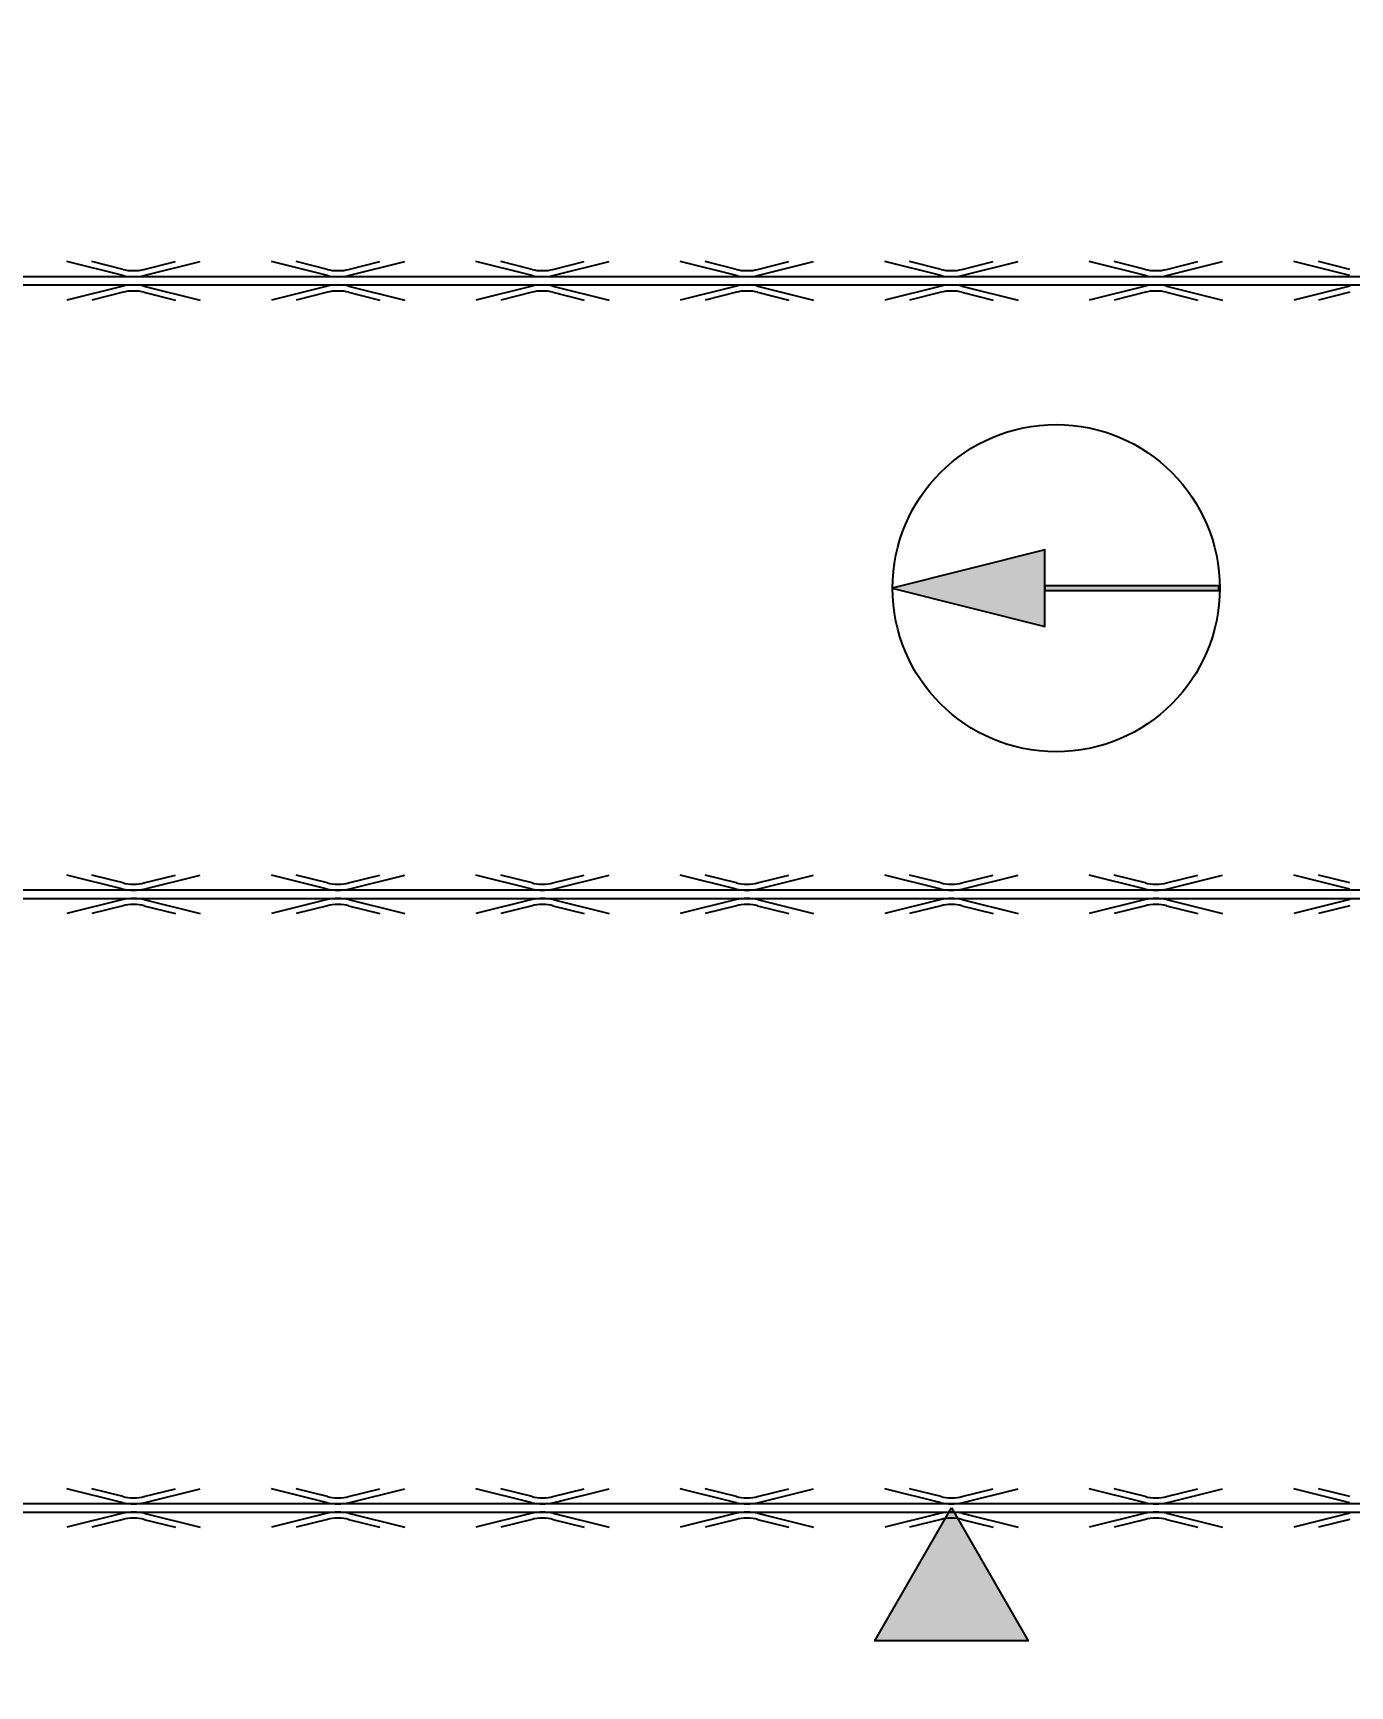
# Model space of a CAD drawing. Extents: x -524 to 129100, y -10500 to 1.
# Drawn here: x 117184 to 118472, y -3271 to -1655 of the extents above; entities that cross this region are included whole.
import ezdxf

# ---------------------------------------------------------------- set-up
doc = ezdxf.new("R2010")
doc.units = 0
doc.header["$LTSCALE"] = 250
doc.linetypes.add('BeePC_CENTER', pattern=[2, 1.25, -0.25, 0.25, -0.25])
doc.layers.get('0').update_dxf_attribs({"linetype": 'CONTINUOUS'})
doc.layers.get('Defpoints').update_dxf_attribs({"linetype": 'CONTINUOUS'})
doc.layers.add('BeePC-CCBZ', color=110, linetype='CONTINUOUS')
doc.layers.add('BeePC-GJ-Truss', color=185, linetype='CONTINUOUS')
doc.styles.add('BeePC_Dim', font='simfang.ttf', dxfattribs={"width": 0.7})
doc.dimstyles.new('BeePC_DIM_25_25', dxfattribs={"dimtxt": 75, "dimasz": 25, "dimexe": 25, "dimexo": 0, "dimgap": 25, "dimtad": 1, "dimdec": 0, "dimzin": 0, "dimdsep": 46, "dimtxsty": 'BeePC_Dim', "dimblk": 'ARCHTICK', "dimcen": 0, "dimdle": 25, "dimclrt": 7, "dimadec": 0, "dimazin": 0, "dimtfac": 1, "dimtdec": 0, "dimtix": 1, "dimtmove": 2, "dimatfit": 3, "dimfxl": 250, "dimfxlon": 1, "dimtfill": 1, "dimtolj": 1, "dimtzin": 0, "dimarcsym": 0})

# ---------------------------------------------------------------- blocks, each defined once
blk = doc.blocks.new('BeePC_HangPoint')
at = {"ltscale": 25}
h = blk.add_hatch(color=256, dxfattribs=at)
h.dxf.hatch_style = 1
h.paths.add_polyline_path([(0, 0), (-75, -129.9), (75, -129.9)])
blk.add_lwpolyline([(0, 0), (75, -129.9), (-75, -129.9)], close=True, dxfattribs=at)
blk = doc.blocks.new('板安装方向')
h = blk.add_hatch(color=256)
h.dxf.hatch_style = 1
h.paths.add_polyline_path([(-0.6, 158.1), (-38, 8.6), (36.8, 8.6)])
h = blk.add_hatch(color=256)
h.dxf.hatch_style = 1
h.paths.add_polyline_path([(1.8, -161.4), (1.8, 8.6), (-3, 8.6), (-3, -161.4)])
for points in [[(-0.6, 158.1), (-38, 8.6), (36.8, 8.6)], [(1.8, -161.4), (1.8, 8.6), (-3, 8.6), (-3, -161.4)]]:
    blk.add_lwpolyline(points, close=True)
blk.add_circle((-0.6, -2.4), 160)
blk = doc.blocks.new('_ArchTick')
at = {"color": 0, "linetype": 'ByBlock', "const_width": 0.5}
blk.add_lwpolyline([(-0.707, -0.707), (0.707, 0.707)], dxfattribs=at)
blk = doc.blocks.new('*D227')
at = {"layer": 'BeePC-CCBZ', "color": 0, "lineweight": -2, "transparency": 16777216}
for p, q in [((117082.6, -450.1), (117082.6, -225.1)), ((118082.6, -450.1), (118082.6, -225.1)), ((117057.6, -250.1), (118107.6, -250.1))]:
    blk.add_line(p, q, dxfattribs=at)
at = {"layer": 'Defpoints', "color": 0, "transparency": 16777216}
for p in [(118082.6, -250.1), (117082.6, -3097.1), (118082.6, -3097.1)]:
    blk.add_point(p, dxfattribs=at)
at = {"layer": 'BeePC-CCBZ', "color": 0, "lineweight": -2, "transparency": 16777216, "xscale": 25, "yscale": 25, "zscale": 25, "rotation": 180}
blk.add_blockref('_ArchTick', (117082.6, -250.1), dxfattribs=at)
at = {"layer": 'BeePC-CCBZ', "color": 0, "lineweight": -2, "transparency": 16777216, "xscale": 25, "yscale": 25, "zscale": 25}
blk.add_blockref('_ArchTick', (118082.6, -250.1), dxfattribs=at)
at = {"layer": 'BeePC-CCBZ', "color": 7, "linetype": 'BeePC_CENTER', "transparency": 16777216, "insert": (117582.6, -187.2), "char_height": 75, "attachment_point": 5, "style": 'BeePC_Dim', "bg_fill": 3, "box_fill_scale": 1.1, "bg_fill_color": 256, "bg_fill_true_color": 13158600, "bg_fill_transparency": 0}
blk.add_mtext('\\A1;1000', dxfattribs=at)
blk = doc.blocks.new('*D228')
at = {"layer": 'BeePC-CCBZ', "color": 0, "lineweight": -2, "transparency": 16777216}
for p, q in [((118082.6, -450.1), (118082.6, -225.1)), ((119282.6, -450.1), (119282.6, -225.1)), ((118057.6, -250.1), (119307.6, -250.1))]:
    blk.add_line(p, q, dxfattribs=at)
at = {"layer": 'Defpoints', "color": 0, "transparency": 16777216}
for p in [(119282.6, -250.1), (118082.6, -3097.1), (119282.6, -3097.1)]:
    blk.add_point(p, dxfattribs=at)
at = {"layer": 'BeePC-CCBZ', "color": 0, "lineweight": -2, "transparency": 16777216, "xscale": 25, "yscale": 25, "zscale": 25, "rotation": 180}
blk.add_blockref('_ArchTick', (118082.6, -250.1), dxfattribs=at)
at = {"layer": 'BeePC-CCBZ', "color": 0, "lineweight": -2, "transparency": 16777216, "xscale": 25, "yscale": 25, "zscale": 25}
blk.add_blockref('_ArchTick', (119282.6, -250.1), dxfattribs=at)
at = {"layer": 'BeePC-CCBZ', "color": 7, "linetype": 'BeePC_CENTER', "transparency": 16777216, "insert": (118682.6, -187.2), "char_height": 75, "attachment_point": 5, "style": 'BeePC_Dim', "bg_fill": 3, "box_fill_scale": 1.1, "bg_fill_color": 256, "bg_fill_true_color": 13158600, "bg_fill_transparency": 0}
blk.add_mtext('\\A1;1200', dxfattribs=at)
blk = doc.blocks.new('*D235')
at = {"layer": 'BeePC-CCBZ', "color": 0, "lineweight": -2, "transparency": 16777216}
for p, q in [((114672.8, -3909.1), (114672.8, -4134.1)), ((121942.4, -3909.1), (121942.4, -4134.1)), ((114647.8, -4109.1), (121967.4, -4109.1))]:
    blk.add_line(p, q, dxfattribs=at)
at = {"layer": 'Defpoints', "color": 0, "transparency": 16777216}
for p in [(121942.4, -2197.1), (114672.8, -3737.1), (121942.4, -4109.1)]:
    blk.add_point(p, dxfattribs=at)
at = {"layer": 'BeePC-CCBZ', "color": 0, "lineweight": -2, "transparency": 16777216, "xscale": 25, "yscale": 25, "zscale": 25, "rotation": 180}
blk.add_blockref('_ArchTick', (114672.8, -4109.1), dxfattribs=at)
at = {"layer": 'BeePC-CCBZ', "color": 0, "lineweight": -2, "transparency": 16777216, "xscale": 25, "yscale": 25, "zscale": 25}
blk.add_blockref('_ArchTick', (121942.4, -4109.1), dxfattribs=at)
at = {"layer": 'BeePC-CCBZ', "color": 7, "linetype": 'BeePC_CENTER', "transparency": 16777216, "insert": (118307.6, -4046.2), "char_height": 75, "attachment_point": 5, "style": 'BeePC_Dim', "bg_fill": 3, "box_fill_scale": 1.1, "bg_fill_color": 256, "bg_fill_true_color": 13158600, "bg_fill_transparency": 0}
blk.add_mtext('\\A1;7270', dxfattribs=at)
blk = doc.blocks.new('*D236')
at = {"layer": 'BeePC-CCBZ', "color": 0, "lineweight": -2, "transparency": 16777216}
for p, q in [((114422.8, -4031.1), (114422.8, -4256.1)), ((121942.4, -4031.1), (121942.4, -4256.1)), ((114397.8, -4231.1), (121967.4, -4231.1))]:
    blk.add_line(p, q, dxfattribs=at)
at = {"layer": 'Defpoints', "color": 0, "transparency": 16777216}
for p in [(114422.8, -2197.1), (121942.4, -2197.1), (121942.4, -4231.1)]:
    blk.add_point(p, dxfattribs=at)
at = {"layer": 'BeePC-CCBZ', "color": 0, "lineweight": -2, "transparency": 16777216, "xscale": 25, "yscale": 25, "zscale": 25, "rotation": 180}
blk.add_blockref('_ArchTick', (114422.8, -4231.1), dxfattribs=at)
at = {"layer": 'BeePC-CCBZ', "color": 0, "lineweight": -2, "transparency": 16777216, "xscale": 25, "yscale": 25, "zscale": 25}
blk.add_blockref('_ArchTick', (121942.4, -4231.1), dxfattribs=at)
at = {"layer": 'BeePC-CCBZ', "color": 7, "linetype": 'BeePC_CENTER', "transparency": 16777216, "insert": (118182.6, -4168.2), "char_height": 75, "attachment_point": 5, "style": 'BeePC_Dim', "bg_fill": 3, "box_fill_scale": 1.1, "bg_fill_color": 256, "bg_fill_true_color": 13158600, "bg_fill_transparency": 0}
blk.add_mtext('\\A1;7520', dxfattribs=at)
blk = doc.blocks.new('*D237')
at = {"layer": 'BeePC-CCBZ', "color": 0, "lineweight": -2, "transparency": 16777216}
for p, q in [((114010.8, -972.1), (114010.8, -3372.1)), ((114210.8, -997.1), (113985.8, -997.1)), ((114210.8, -3347.1), (113985.8, -3347.1))]:
    blk.add_line(p, q, dxfattribs=at)
at = {"layer": 'Defpoints', "color": 0, "transparency": 16777216}
for p in [(118182.6, -997.1), (114010.8, -3347.1), (114332.8, -3347.1)]:
    blk.add_point(p, dxfattribs=at)
at = {"layer": 'BeePC-CCBZ', "color": 0, "lineweight": -2, "transparency": 16777216, "xscale": 25, "yscale": 25, "zscale": 25}
for p, rotation in [((114010.8, -997.1), 90), ((114010.8, -3347.1), 270)]:
    blk.add_blockref('_ArchTick', p, dxfattribs=dict(at, rotation=rotation))
at = {"layer": 'BeePC-CCBZ', "color": 7, "linetype": 'BeePC_CENTER', "transparency": 16777216, "insert": (113947.9, -2172.1), "char_height": 75, "attachment_point": 5, "rotation": 90, "style": 'BeePC_Dim', "bg_fill": 3, "box_fill_scale": 1.1, "bg_fill_color": 256, "bg_fill_true_color": 13158600, "bg_fill_transparency": 0}
blk.add_mtext('\\A1;2350', dxfattribs=at)
blk = doc.blocks.new('*D239')
at = {"layer": 'BeePC-CCBZ', "color": 0, "lineweight": -2, "transparency": 16777216}
for p, q in [((113888.8, -972.1), (113888.8, -3422.1)), ((114088.8, -997.1), (113863.8, -997.1)), ((114088.8, -3397.1), (113863.8, -3397.1))]:
    blk.add_line(p, q, dxfattribs=at)
at = {"layer": 'Defpoints', "color": 0, "transparency": 16777216}
for p in [(118182.6, -997.1), (113888.8, -3397.1), (118182.6, -3397.1)]:
    blk.add_point(p, dxfattribs=at)
at = {"layer": 'BeePC-CCBZ', "color": 0, "lineweight": -2, "transparency": 16777216, "xscale": 25, "yscale": 25, "zscale": 25}
for p, rotation in [((113888.8, -997.1), 90), ((113888.8, -3397.1), 270)]:
    blk.add_blockref('_ArchTick', p, dxfattribs=dict(at, rotation=rotation))
at = {"layer": 'BeePC-CCBZ', "color": 7, "linetype": 'BeePC_CENTER', "transparency": 16777216, "insert": (113825.9, -2197.1), "char_height": 75, "attachment_point": 5, "rotation": 90, "style": 'BeePC_Dim', "bg_fill": 3, "box_fill_scale": 1.1, "bg_fill_color": 256, "bg_fill_true_color": 13158600, "bg_fill_transparency": 0}
blk.add_mtext('\\A1;2400', dxfattribs=at)
blk = doc.blocks.new('*D241')
at = {"layer": 'BeePC-CCBZ', "color": 0, "lineweight": -2, "transparency": 16777216}
for p, q in [((122404.4, -1272.1), (122404.4, -3122.1)), ((122204.4, -1297.1), (122429.4, -1297.1)), ((122204.4, -3097.1), (122429.4, -3097.1))]:
    blk.add_line(p, q, dxfattribs=at)
at = {"layer": 'Defpoints', "color": 0, "transparency": 16777216}
for p in [(115882.6, -1297.1), (115882.6, -3097.1), (122404.4, -3097.1)]:
    blk.add_point(p, dxfattribs=at)
at = {"layer": 'BeePC-CCBZ', "color": 0, "lineweight": -2, "transparency": 16777216, "xscale": 25, "yscale": 25, "zscale": 25}
for p, rotation in [((122404.4, -1297.1), 90), ((122404.4, -3097.1), 270)]:
    blk.add_blockref('_ArchTick', p, dxfattribs=dict(at, rotation=rotation))
at = {"layer": 'BeePC-CCBZ', "color": 7, "linetype": 'BeePC_CENTER', "transparency": 16777216, "insert": (122341.5, -2197.1), "char_height": 75, "attachment_point": 5, "rotation": 90, "style": 'BeePC_Dim', "bg_fill": 3, "box_fill_scale": 1.1, "bg_fill_color": 256, "bg_fill_true_color": 13158600, "bg_fill_transparency": 0}
blk.add_mtext('\\A1;1800', dxfattribs=at)
blk = doc.blocks.new('*D242')
at = {"layer": 'BeePC-CCBZ', "color": 0, "lineweight": -2, "transparency": 16777216}
for p, q in [((122404.4, -3072.1), (122404.4, -3422.1)), ((122204.4, -3097.1), (122429.4, -3097.1)), ((122204.4, -3397.1), (122429.4, -3397.1))]:
    blk.add_line(p, q, dxfattribs=at)
at = {"layer": 'Defpoints', "color": 0, "transparency": 16777216}
for p in [(115882.6, -3097.1), (118182.6, -3397.1), (122404.4, -3397.1)]:
    blk.add_point(p, dxfattribs=at)
at = {"layer": 'BeePC-CCBZ', "color": 0, "lineweight": -2, "transparency": 16777216, "xscale": 25, "yscale": 25, "zscale": 25}
for p, rotation in [((122404.4, -3097.1), 90), ((122404.4, -3397.1), 270)]:
    blk.add_blockref('_ArchTick', p, dxfattribs=dict(at, rotation=rotation))
at = {"layer": 'BeePC-CCBZ', "color": 7, "linetype": 'BeePC_CENTER', "transparency": 16777216, "insert": (122341.5, -3247.1), "char_height": 75, "attachment_point": 5, "rotation": 90, "style": 'BeePC_Dim', "bg_fill": 3, "box_fill_scale": 1.1, "bg_fill_color": 256, "bg_fill_true_color": 13158600, "bg_fill_transparency": 0}
blk.add_mtext('\\A1;300', dxfattribs=at)

msp = doc.modelspace()

# ---------------------------------------------------------------- linework, layer by layer
at = {"layer": 'BeePC-GJ-Truss'}
for points in [[(117272.4, -1892), (117217.4, -1878.4)], [(117272.4, -1886), (117241.7, -1878.4)], [(117292.8, -1892), (117347.8, -1878.4)], [(117292.8, -1886), (117323.5, -1878.4)], [(117472.4, -1892), (117417.4, -1878.4)], [(117472.4, -1886), (117441.7, -1878.4)], [(117492.8, -1892), (117547.8, -1878.4)], [(117492.8, -1886), (117523.5, -1878.4)], [(117672.4, -1892), (117617.4, -1878.4)], [(117672.4, -1886), (117641.7, -1878.4)], [(117692.8, -1892), (117747.8, -1878.4)], [(117692.8, -1886), (117723.5, -1878.4)], [(117872.4, -1892), (117817.4, -1878.4)], [(117872.4, -1886), (117841.7, -1878.4)], [(117892.8, -1892), (117947.8, -1878.4)], [(117892.8, -1886), (117923.5, -1878.4)], [(118072.4, -1892), (118017.4, -1878.4)], [(118072.4, -1886), (118041.7, -1878.4)], [(118092.8, -1892), (118147.8, -1878.4)], [(118092.8, -1886), (118123.5, -1878.4)], [(118272.4, -1892), (118217.4, -1878.4)], [(118272.4, -1886), (118241.7, -1878.4)], [(118292.8, -1892), (118347.8, -1878.4)], [(118292.8, -1886), (118323.5, -1878.4)], [(118472.4, -1892), (118417.4, -1878.4)], [(118472.4, -1886), (118441.7, -1878.4)], [(114482.6, -1901.1), (121882.6, -1901.1), (121882.6, -1893.1), (114482.6, -1893.1)], [(117272.4, -1902.3), (117217.4, -1915.9)], [(117292.8, -1902.3), (117347.8, -1915.9)], [(117472.4, -1902.3), (117417.4, -1915.9)], [(117492.8, -1902.3), (117547.8, -1915.9)], [(117672.4, -1902.3), (117617.4, -1915.9)], [(117692.8, -1902.3), (117747.8, -1915.9)], [(117872.4, -1902.3), (117817.4, -1915.9)], [(117892.8, -1902.3), (117947.8, -1915.9)], [(118072.4, -1902.3), (118017.4, -1915.9)], [(118092.8, -1902.3), (118147.8, -1915.9)], [(118272.4, -1902.3), (118217.4, -1915.9)], [(118292.8, -1902.3), (118347.8, -1915.9)], [(118472.4, -1902.3), (118417.4, -1915.9)], [(117272.4, -1908.3), (117241.7, -1915.9)], [(117292.8, -1908.3), (117323.5, -1915.9)], [(117472.4, -1908.3), (117441.7, -1915.9)], [(117492.8, -1908.3), (117523.5, -1915.9)], [(117672.4, -1908.3), (117641.7, -1915.9)], [(117692.8, -1908.3), (117723.5, -1915.9)], [(117872.4, -1908.3), (117841.7, -1915.9)], [(117892.8, -1908.3), (117923.5, -1915.9)], [(118072.4, -1908.3), (118041.7, -1915.9)], [(118092.8, -1908.3), (118123.5, -1915.9)], [(118272.4, -1908.3), (118241.7, -1915.9)], [(118292.8, -1908.3), (118323.5, -1915.9)], [(118472.4, -1908.3), (118441.7, -1915.9)], [(117272.4, -2492), (117217.4, -2478.4)], [(117272.4, -2486), (117241.7, -2478.4)], [(117292.8, -2492), (117347.8, -2478.4)], [(117292.8, -2486), (117323.5, -2478.4)], [(117472.4, -2492), (117417.4, -2478.4)], [(117472.4, -2486), (117441.7, -2478.4)], [(117492.8, -2492), (117547.8, -2478.4)], [(117492.8, -2486), (117523.5, -2478.4)], [(117672.4, -2492), (117617.4, -2478.4)], [(117672.4, -2486), (117641.7, -2478.4)], [(117692.8, -2492), (117747.8, -2478.4)], [(117692.8, -2486), (117723.5, -2478.4)], [(117872.4, -2492), (117817.4, -2478.4)], [(117872.4, -2486), (117841.7, -2478.4)], [(117892.8, -2492), (117947.8, -2478.4)], [(117892.8, -2486), (117923.5, -2478.4)], [(118072.4, -2492), (118017.4, -2478.4)], [(118072.4, -2486), (118041.7, -2478.4)], [(118092.8, -2492), (118147.8, -2478.4)], [(118092.8, -2486), (118123.5, -2478.4)], [(118272.4, -2492), (118217.4, -2478.4)], [(118272.4, -2486), (118241.7, -2478.4)], [(118292.8, -2492), (118347.8, -2478.4)], [(118292.8, -2486), (118323.5, -2478.4)], [(118472.4, -2492), (118417.4, -2478.4)], [(118472.4, -2486), (118441.7, -2478.4)], [(114482.6, -2501.1), (121882.6, -2501.1), (121882.6, -2493.1), (114482.6, -2493.1)], [(117272.4, -2502.3), (117217.4, -2515.9)], [(117292.8, -2502.3), (117347.8, -2515.9)], [(117472.4, -2502.3), (117417.4, -2515.9)], [(117492.8, -2502.3), (117547.8, -2515.9)], [(117672.4, -2502.3), (117617.4, -2515.9)], [(117692.8, -2502.3), (117747.8, -2515.9)], [(117872.4, -2502.3), (117817.4, -2515.9)], [(117892.8, -2502.3), (117947.8, -2515.9)], [(118072.4, -2502.3), (118017.4, -2515.9)], [(118092.8, -2502.3), (118147.8, -2515.9)], [(118272.4, -2502.3), (118217.4, -2515.9)], [(118292.8, -2502.3), (118347.8, -2515.9)], [(118472.4, -2502.3), (118417.4, -2515.9)], [(117272.4, -2508.3), (117241.7, -2515.9)], [(117292.8, -2508.3), (117323.5, -2515.9)], [(117472.4, -2508.3), (117441.7, -2515.9)], [(117492.8, -2508.3), (117523.5, -2515.9)], [(117672.4, -2508.3), (117641.7, -2515.9)], [(117692.8, -2508.3), (117723.5, -2515.9)], [(117872.4, -2508.3), (117841.7, -2515.9)], [(117892.8, -2508.3), (117923.5, -2515.9)], [(118072.4, -2508.3), (118041.7, -2515.9)], [(118092.8, -2508.3), (118123.5, -2515.9)], [(118272.4, -2508.3), (118241.7, -2515.9)], [(118292.8, -2508.3), (118323.5, -2515.9)], [(118472.4, -2508.3), (118441.7, -2515.9)], [(117272.4, -3092), (117217.4, -3078.4)], [(117272.4, -3086), (117241.7, -3078.4)], [(117292.8, -3092), (117347.8, -3078.4)], [(117292.8, -3086), (117323.5, -3078.4)], [(117472.4, -3092), (117417.4, -3078.4)], [(117472.4, -3086), (117441.7, -3078.4)], [(117492.8, -3092), (117547.8, -3078.4)], [(117492.8, -3086), (117523.5, -3078.4)], [(117672.4, -3092), (117617.4, -3078.4)], [(117672.4, -3086), (117641.7, -3078.4)], [(117692.8, -3092), (117747.8, -3078.4)], [(117692.8, -3086), (117723.5, -3078.4)], [(117872.4, -3092), (117817.4, -3078.4)], [(117872.4, -3086), (117841.7, -3078.4)], [(117892.8, -3092), (117947.8, -3078.4)], [(117892.8, -3086), (117923.5, -3078.4)], [(118072.4, -3092), (118017.4, -3078.4)], [(118072.4, -3086), (118041.7, -3078.4)], [(118092.8, -3092), (118147.8, -3078.4)], [(118092.8, -3086), (118123.5, -3078.4)], [(118272.4, -3092), (118217.4, -3078.4)], [(118272.4, -3086), (118241.7, -3078.4)], [(118292.8, -3092), (118347.8, -3078.4)], [(118292.8, -3086), (118323.5, -3078.4)], [(118472.4, -3092), (118417.4, -3078.4)], [(118472.4, -3086), (118441.7, -3078.4)], [(114482.6, -3101.1), (121882.6, -3101.1), (121882.6, -3093.1), (114482.6, -3093.1)], [(117272.4, -3102.3), (117217.4, -3115.9)], [(117292.8, -3102.3), (117347.8, -3115.9)], [(117472.4, -3102.3), (117417.4, -3115.9)], [(117492.8, -3102.3), (117547.8, -3115.9)], [(117672.4, -3102.3), (117617.4, -3115.9)], [(117692.8, -3102.3), (117747.8, -3115.9)], [(117872.4, -3102.3), (117817.4, -3115.9)], [(117892.8, -3102.3), (117947.8, -3115.9)], [(118072.4, -3102.3), (118017.4, -3115.9)], [(118092.8, -3102.3), (118147.8, -3115.9)], [(118272.4, -3102.3), (118217.4, -3115.9)], [(118292.8, -3102.3), (118347.8, -3115.9)], [(118472.4, -3102.3), (118417.4, -3115.9)], [(117272.4, -3108.3), (117241.7, -3115.9)], [(117292.8, -3108.3), (117323.5, -3115.9)], [(117472.4, -3108.3), (117441.7, -3115.9)], [(117492.8, -3108.3), (117523.5, -3115.9)], [(117672.4, -3108.3), (117641.7, -3115.9)], [(117692.8, -3108.3), (117723.5, -3115.9)], [(117872.4, -3108.3), (117841.7, -3115.9)], [(117892.8, -3108.3), (117923.5, -3115.9)], [(118072.4, -3108.3), (118041.7, -3115.9)], [(118092.8, -3108.3), (118123.5, -3115.9)], [(118272.4, -3108.3), (118241.7, -3115.9)], [(118292.8, -3108.3), (118323.5, -3115.9)], [(118472.4, -3108.3), (118441.7, -3115.9)]]:
    msp.add_lwpolyline(points, dxfattribs=at)
for centre, major_axis, start_param, end_param in [((117281.4, -1883.7), (12, 0), 3.861169, 4.813041), ((117283.8, -1883.7), (12, 0), 4.611737, 5.563609), ((117481.4, -1883.7), (12, 0), 3.861169, 4.813041), ((117483.8, -1883.7), (12, 0), 4.611737, 5.563609), ((117681.4, -1883.7), (12, 0), 3.861169, 4.813041), ((117683.8, -1883.7), (12, 0), 4.611737, 5.563609), ((117881.4, -1883.7), (12, 0), 3.861169, 4.813041), ((117883.8, -1883.7), (12, 0), 4.611737, 5.563609), ((118081.4, -1883.7), (12, 0), 3.861169, 4.813041), ((118083.8, -1883.7), (12, 0), 4.611737, 5.563609), ((118281.4, -1883.7), (12, 0), 3.861169, 4.813041), ((118283.8, -1883.7), (12, 0), 4.611737, 5.563609), ((117283.8, -1888), (18, 0), 4.026697, 4.647513), ((117283.8, -1906.3), (18, 0), 1.635672, 2.256488), ((117281.4, -1910.6), (12, 0), 1.470144, 2.422017), ((117281.4, -1888), (18, 0), 4.777265, 5.398081), ((117281.4, -1906.3), (18, 0), 0.885104, 1.50592), ((117283.8, -1910.6), (12, 0), 0.719576, 1.671449), ((117483.8, -1888), (18, 0), 4.026697, 4.647513), ((117483.8, -1906.3), (18, 0), 1.635672, 2.256488), ((117481.4, -1910.6), (12, 0), 1.470144, 2.422017), ((117481.4, -1888), (18, 0), 4.777265, 5.398081), ((117481.4, -1906.3), (18, 0), 0.885104, 1.50592), ((117483.8, -1910.6), (12, 0), 0.719576, 1.671449), ((117683.8, -1888), (18, 0), 4.026697, 4.647513), ((117683.8, -1906.3), (18, 0), 1.635672, 2.256488), ((117681.4, -1910.6), (12, 0), 1.470144, 2.422017), ((117681.4, -1888), (18, 0), 4.777265, 5.398081), ((117681.4, -1906.3), (18, 0), 0.885104, 1.50592), ((117683.8, -1910.6), (12, 0), 0.719576, 1.671449), ((117883.8, -1888), (18, 0), 4.026697, 4.647513), ((117883.8, -1906.3), (18, 0), 1.635672, 2.256488), ((117881.4, -1910.6), (12, 0), 1.470144, 2.422017), ((117881.4, -1888), (18, 0), 4.777265, 5.398081), ((117881.4, -1906.3), (18, 0), 0.885104, 1.50592), ((117883.8, -1910.6), (12, 0), 0.719576, 1.671449), ((118083.8, -1888), (18, 0), 4.026697, 4.647513), ((118083.8, -1906.3), (18, 0), 1.635672, 2.256488), ((118081.4, -1910.6), (12, 0), 1.470144, 2.422017), ((118081.4, -1888), (18, 0), 4.777265, 5.398081), ((118081.4, -1906.3), (18, 0), 0.885104, 1.50592), ((118083.8, -1910.6), (12, 0), 0.719576, 1.671449), ((118283.8, -1888), (18, 0), 4.026697, 4.647513), ((118283.8, -1906.3), (18, 0), 1.635672, 2.256488), ((118281.4, -1910.6), (12, 0), 1.470144, 2.422017), ((118281.4, -1888), (18, 0), 4.777265, 5.398081), ((118281.4, -1906.3), (18, 0), 0.885104, 1.50592), ((118283.8, -1910.6), (12, 0), 0.719576, 1.671449), ((117281.4, -2483.7), (12, 0), 3.861169, 4.813041), ((117283.8, -2483.7), (12, 0), 4.611737, 5.563609), ((117481.4, -2483.7), (12, 0), 3.861169, 4.813041), ((117483.8, -2483.7), (12, 0), 4.611737, 5.563609), ((117681.4, -2483.7), (12, 0), 3.861169, 4.813041), ((117683.8, -2483.7), (12, 0), 4.611737, 5.563609), ((117881.4, -2483.7), (12, 0), 3.861169, 4.813041), ((117883.8, -2483.7), (12, 0), 4.611737, 5.563609), ((118081.4, -2483.7), (12, 0), 3.861169, 4.813041), ((118083.8, -2483.7), (12, 0), 4.611737, 5.563609), ((118281.4, -2483.7), (12, 0), 3.861169, 4.813041), ((118283.8, -2483.7), (12, 0), 4.611737, 5.563609), ((117283.8, -2488), (18, 0), 4.026697, 4.647513), ((117283.8, -2506.3), (18, 0), 1.635672, 2.256488), ((117281.4, -2488), (18, 0), 4.777265, 5.398081), ((117281.4, -2506.3), (18, 0), 0.885104, 1.50592), ((117483.8, -2488), (18, 0), 4.026697, 4.647513), ((117483.8, -2506.3), (18, 0), 1.635672, 2.256488), ((117481.4, -2488), (18, 0), 4.777265, 5.398081), ((117481.4, -2506.3), (18, 0), 0.885104, 1.50592), ((117683.8, -2488), (18, 0), 4.026697, 4.647513), ((117683.8, -2506.3), (18, 0), 1.635672, 2.256488), ((117681.4, -2488), (18, 0), 4.777265, 5.398081), ((117681.4, -2506.3), (18, 0), 0.885104, 1.50592), ((117883.8, -2488), (18, 0), 4.026697, 4.647513), ((117883.8, -2506.3), (18, 0), 1.635672, 2.256488), ((117881.4, -2488), (18, 0), 4.777265, 5.398081), ((117881.4, -2506.3), (18, 0), 0.885104, 1.50592), ((118083.8, -2488), (18, 0), 4.026697, 4.647513), ((118083.8, -2506.3), (18, 0), 1.635672, 2.256488), ((118081.4, -2488), (18, 0), 4.777265, 5.398081), ((118081.4, -2506.3), (18, 0), 0.885104, 1.50592), ((118283.8, -2488), (18, 0), 4.026697, 4.647513), ((118283.8, -2506.3), (18, 0), 1.635672, 2.256488), ((118281.4, -2488), (18, 0), 4.777265, 5.398081), ((118281.4, -2506.3), (18, 0), 0.885104, 1.50592), ((117281.4, -2510.6), (12, 0), 1.470144, 2.422017), ((117283.8, -2510.6), (12, 0), 0.719576, 1.671449), ((117481.4, -2510.6), (12, 0), 1.470144, 2.422017), ((117483.8, -2510.6), (12, 0), 0.719576, 1.671449), ((117681.4, -2510.6), (12, 0), 1.470144, 2.422017), ((117683.8, -2510.6), (12, 0), 0.719576, 1.671449), ((117881.4, -2510.6), (12, 0), 1.470144, 2.422017), ((117883.8, -2510.6), (12, 0), 0.719576, 1.671449), ((118081.4, -2510.6), (12, 0), 1.470144, 2.422017), ((118083.8, -2510.6), (12, 0), 0.719576, 1.671449), ((118281.4, -2510.6), (12, 0), 1.470144, 2.422017), ((118283.8, -2510.6), (12, 0), 0.719576, 1.671449), ((117281.4, -3083.7), (12, 0), 3.861169, 4.813041), ((117283.8, -3083.7), (12, 0), 4.611737, 5.563609), ((117481.4, -3083.7), (12, 0), 3.861169, 4.813041), ((117483.8, -3083.7), (12, 0), 4.611737, 5.563609), ((117681.4, -3083.7), (12, 0), 3.861169, 4.813041), ((117683.8, -3083.7), (12, 0), 4.611737, 5.563609), ((117881.4, -3083.7), (12, 0), 3.861169, 4.813041), ((117883.8, -3083.7), (12, 0), 4.611737, 5.563609), ((118081.4, -3083.7), (12, 0), 3.861169, 4.813041), ((118083.8, -3083.7), (12, 0), 4.611737, 5.563609), ((118281.4, -3083.7), (12, 0), 3.861169, 4.813041), ((118283.8, -3083.7), (12, 0), 4.611737, 5.563609), ((117283.8, -3088), (18, 0), 4.026697, 4.647513), ((117283.8, -3106.3), (18, 0), 1.635672, 2.256488), ((117281.4, -3088), (18, 0), 4.777265, 5.398081), ((117281.4, -3106.3), (18, 0), 0.885104, 1.50592), ((117483.8, -3088), (18, 0), 4.026697, 4.647513), ((117483.8, -3106.3), (18, 0), 1.635672, 2.256488), ((117481.4, -3088), (18, 0), 4.777265, 5.398081), ((117481.4, -3106.3), (18, 0), 0.885104, 1.50592), ((117683.8, -3088), (18, 0), 4.026697, 4.647513), ((117683.8, -3106.3), (18, 0), 1.635672, 2.256488), ((117681.4, -3088), (18, 0), 4.777265, 5.398081), ((117681.4, -3106.3), (18, 0), 0.885104, 1.50592), ((117883.8, -3088), (18, 0), 4.026697, 4.647513), ((117883.8, -3106.3), (18, 0), 1.635672, 2.256488), ((117881.4, -3088), (18, 0), 4.777265, 5.398081), ((117881.4, -3106.3), (18, 0), 0.885104, 1.50592), ((118083.8, -3088), (18, 0), 4.026697, 4.647513), ((118083.8, -3106.3), (18, 0), 1.635672, 2.256488), ((118081.4, -3088), (18, 0), 4.777265, 5.398081), ((118081.4, -3106.3), (18, 0), 0.885104, 1.50592), ((118283.8, -3088), (18, 0), 4.026697, 4.647513), ((118283.8, -3106.3), (18, 0), 1.635672, 2.256488), ((118281.4, -3088), (18, 0), 4.777265, 5.398081), ((118281.4, -3106.3), (18, 0), 0.885104, 1.50592), ((117281.4, -3110.6), (12, 0), 1.470144, 2.422017), ((117283.8, -3110.6), (12, 0), 0.719576, 1.671449), ((117481.4, -3110.6), (12, 0), 1.470144, 2.422017), ((117483.8, -3110.6), (12, 0), 0.719576, 1.671449), ((117681.4, -3110.6), (12, 0), 1.470144, 2.422017), ((117683.8, -3110.6), (12, 0), 0.719576, 1.671449), ((117881.4, -3110.6), (12, 0), 1.470144, 2.422017), ((117883.8, -3110.6), (12, 0), 0.719576, 1.671449), ((118081.4, -3110.6), (12, 0), 1.470144, 2.422017), ((118083.8, -3110.6), (12, 0), 0.719576, 1.671449), ((118281.4, -3110.6), (12, 0), 1.470144, 2.422017), ((118283.8, -3110.6), (12, 0), 0.719576, 1.671449)]:
    msp.add_ellipse(centre, major_axis=major_axis, ratio=0.288551, start_param=start_param, end_param=end_param, dxfattribs=at)

# ---------------------------------------------------------------- block references
at = {"rotation": 90}
msp.add_blockref('板安装方向', (118182.6, -2197.1), dxfattribs=at)
msp.add_blockref('BeePC_HangPoint', (118082.6, -3097.1))

# ---------------------------------------------------------------- next in the draw order: dimensions: what is measured, and where the dimension line sits
at = {"layer": 'BeePC-CCBZ'}
dim = msp.add_linear_dim(base=(118082.6, -250.1), p1=(117082.6, -3097.1), p2=(118082.6, -3097.1), angle=0, dimstyle='BeePC_DIM_25_25', override={"dimfxl": 200}, dxfattribs=at)
dim.commit()
dim.dimension.update_dxf_attribs({"geometry": '*D227', "text_midpoint": (117582.6, -187.2)})

# ---------------------------------------------------------------- next in the draw order: dimensions: what is measured, and where the dimension line sits
dim = msp.add_linear_dim(base=(119282.6, -250.1), p1=(118082.6, -3097.1), p2=(119282.6, -3097.1), angle=0, dimstyle='BeePC_DIM_25_25', override={"dimfxl": 200}, dxfattribs=at)
dim.commit()
dim.dimension.update_dxf_attribs({"geometry": '*D228', "text_midpoint": (118682.6, -187.2)})

# ---------------------------------------------------------------- next in the draw order: dimensions: what is measured, and where the dimension line sits
dim = msp.add_linear_dim(base=(121942.4, -4109.1), p1=(114672.8, -3737.1), p2=(121942.4, -2197.1), angle=0, dimstyle='BeePC_DIM_25_25', override={"dimfxl": 200}, dxfattribs=at)
dim.commit()
dim.dimension.update_dxf_attribs({"geometry": '*D235', "text_midpoint": (118307.6, -4046.2)})

# ---------------------------------------------------------------- next in the draw order: dimensions: what is measured, and where the dimension line sits
dim = msp.add_linear_dim(base=(121942.4, -4231.1), p1=(114422.8, -2197.1), p2=(121942.4, -2197.1), angle=0, dimstyle='BeePC_DIM_25_25', override={"dimfxl": 200}, dxfattribs=at)
dim.commit()
dim.dimension.update_dxf_attribs({"geometry": '*D236', "text_midpoint": (118182.6, -4168.2)})

# ---------------------------------------------------------------- next in the draw order: dimensions: what is measured, and where the dimension line sits
dim = msp.add_linear_dim(base=(114010.8, -3347.1), p1=(118182.6, -997.1), p2=(114332.8, -3347.1), angle=90, dimstyle='BeePC_DIM_25_25', override={"dimfxl": 200}, dxfattribs=at)
dim.commit()
dim.dimension.update_dxf_attribs({"geometry": '*D237', "text_midpoint": (113947.9, -2172.1)})

# ---------------------------------------------------------------- next in the draw order: dimensions: what is measured, and where the dimension line sits
dim = msp.add_linear_dim(base=(113888.8, -3397.1), p1=(118182.6, -997.1), p2=(118182.6, -3397.1), angle=90, dimstyle='BeePC_DIM_25_25', override={"dimfxl": 200}, dxfattribs=at)
dim.commit()
dim.dimension.update_dxf_attribs({"geometry": '*D239', "text_midpoint": (113825.9, -2197.1)})

# ---------------------------------------------------------------- next in the draw order: dimensions: what is measured, and where the dimension line sits
dim = msp.add_linear_dim(base=(122404.4, -3097.1), p1=(115882.6, -1297.1), p2=(115882.6, -3097.1), angle=90, dimstyle='BeePC_DIM_25_25', override={"dimfxl": 200}, dxfattribs=at)
dim.commit()
dim.dimension.update_dxf_attribs({"geometry": '*D241', "text_midpoint": (122341.5, -2197.1)})

# ---------------------------------------------------------------- next in the draw order: dimensions: what is measured, and where the dimension line sits
dim = msp.add_linear_dim(base=(122404.4, -3397.1), p1=(115882.6, -3097.1), p2=(118182.6, -3397.1), angle=90, dimstyle='BeePC_DIM_25_25', override={"dimfxl": 200}, dxfattribs=at)
dim.commit()
dim.dimension.update_dxf_attribs({"geometry": '*D242', "text_midpoint": (122341.5, -3247.1)})

doc.saveas('drawing.dxf')
